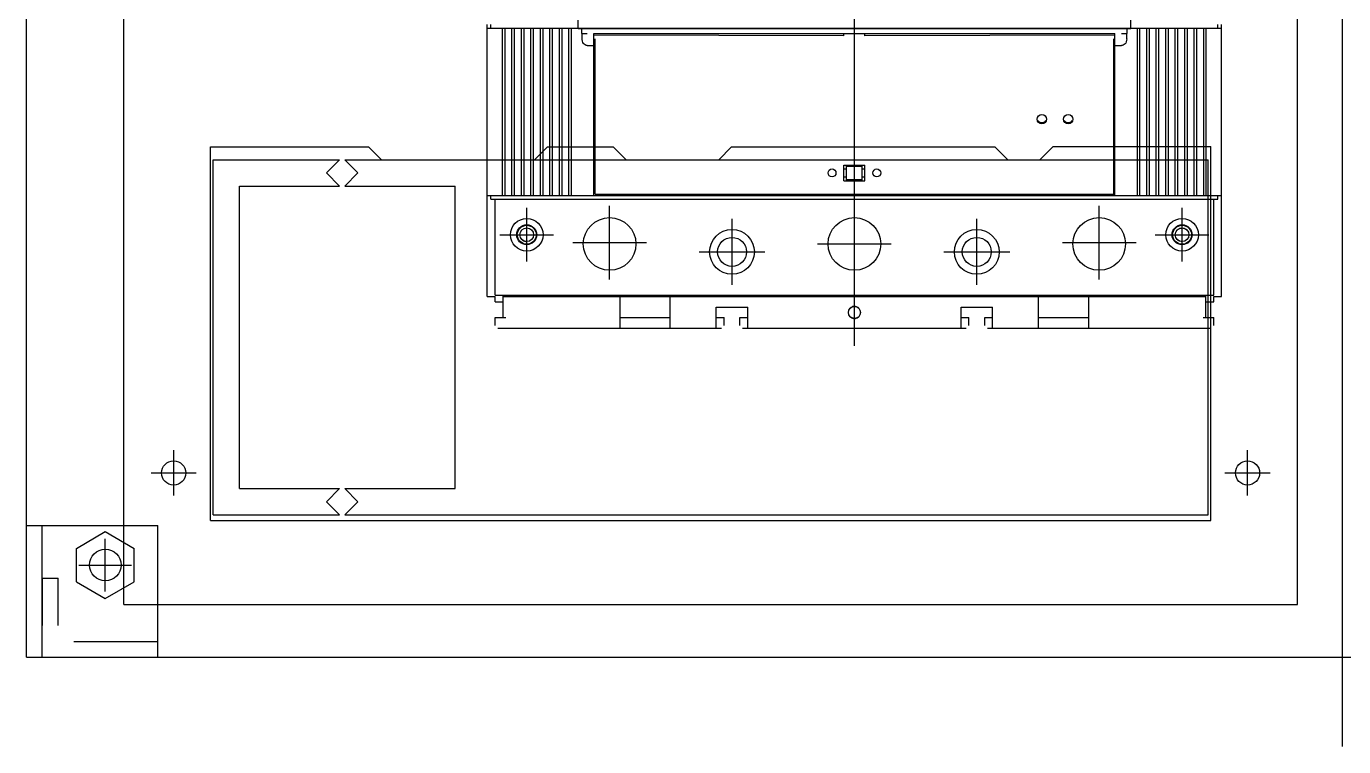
# Model space of a CAD drawing. Header units: metres. Extents: x -260 to 2001, y 2594 to 9590.
# Drawn here: x 1080.3 to 1330.6, y 4166.8 to 4303.6 of the extents above; entities that cross this region are included whole.
import ezdxf

# ---------------------------------------------------------------- set-up
doc = ezdxf.new("R2010")
doc.units = ezdxf.units.M

# ---------------------------------------------------------------- blocks, each defined once
blk = doc.blocks.new('ABB-TR_T5_3')
for p, q in [((265.89, 0), (265.89, 363.64)), ((34.38, 27), (34.38, 337)), ((257.38, 27), (257.38, 337)), ((15.89, 41.99), (15.89, 321.99)), ((173.2, 76.15), (173.2, 291.05)), ((120.7, 136.49), (120.7, 137.99)), ((225.7, 136.49), (225.7, 137.99)), ((103.45, 136.49), (103.45, 137.19)), ((103.45, 136.49), (106.35, 136.49)), ((103.45, 104.69), (103.45, 136.49)), ((104.15, 136.49), (104.15, 137.19)), ((106.35, 136.49), (106.85, 136.49)), ((106.35, 104.69), (106.35, 136.49)), ((106.85, 104.69), (106.85, 136.49)), ((106.85, 136.49), (108.15, 136.49)), ((108.15, 136.49), (108.65, 136.49)), ((108.15, 104.69), (108.15, 136.49)), ((108.65, 104.69), (108.65, 136.49)), ((108.65, 136.49), (109.95, 136.49)), ((109.95, 136.49), (110.45, 136.49)), ((109.95, 104.69), (109.95, 136.49)), ((110.45, 104.69), (110.45, 136.49)), ((110.45, 136.49), (111.75, 136.49)), ((111.75, 136.49), (112.25, 136.49)), ((111.75, 104.69), (111.75, 136.49)), ((112.25, 104.69), (112.25, 136.49)), ((112.25, 136.49), (113.55, 136.49)), ((113.55, 136.49), (114.05, 136.49)), ((113.55, 104.69), (113.55, 136.49)), ((114.05, 104.69), (114.05, 136.49)), ((114.05, 136.49), (115.35, 136.49)), ((115.35, 136.49), (115.85, 136.49)), ((115.35, 104.69), (115.35, 136.49)), ((115.85, 104.69), (115.85, 136.49)), ((115.85, 136.49), (117.15, 136.49)), ((117.15, 136.49), (117.65, 136.49)), ((117.15, 104.69), (117.15, 136.49)), ((117.65, 104.69), (117.65, 136.49)), ((117.65, 136.49), (118.95, 136.49)), ((118.95, 136.49), (119.45, 136.49)), ((118.95, 104.69), (118.95, 136.49)), ((119.45, 104.69), (119.45, 136.49)), ((119.45, 136.49), (120.45, 136.49)), ((120.45, 136.49), (120.7, 136.49)), ((120.7, 136.44), (120.7, 137.44)), ((120.7, 136.49), (123.7, 136.49)), ((120.7, 136.44), (121.7, 136.44)), ((121.4, 135.49), (121.4, 136.49)), ((121.4, 135.49), (122.45, 135.49)), ((121.48, 134.49), (121.48, 135.49)), ((121.7, 136.44), (123.7, 136.44)), ((123.7, 136.49), (222.7, 136.49)), ((123.7, 136.44), (222.7, 136.44)), ((123.7, 134.49), (123.7, 135.49)), ((123.7, 135.49), (222.7, 135.49)), ((123.7, 135.23), (171.2, 135.12)), ((171.2, 135.02), (171.2, 135.49)), ((175.2, 135.02), (175.2, 135.49)), ((175.2, 135.12), (222.7, 135.23)), ((222.7, 136.49), (225.7, 136.49)), ((222.7, 136.44), (224.7, 136.44)), ((222.7, 134.49), (222.7, 135.49)), ((223.95, 135.49), (225, 135.49)), ((224.7, 136.44), (225.7, 136.44)), ((224.92, 134.49), (224.92, 135.49)), ((225, 135.49), (225, 136.49)), ((225.7, 136.44), (225.7, 137.44)), ((225.7, 136.49), (225.95, 136.49)), ((225.95, 136.49), (226.95, 136.49)), ((226.95, 136.49), (227.45, 136.49)), ((226.95, 104.69), (226.95, 136.49)), ((227.45, 104.69), (227.45, 136.49)), ((227.45, 136.49), (228.75, 136.49)), ((228.75, 136.49), (229.25, 136.49)), ((228.75, 104.69), (228.75, 136.49)), ((229.25, 104.69), (229.25, 136.49)), ((229.25, 136.49), (230.55, 136.49)), ((230.55, 136.49), (231.05, 136.49)), ((230.55, 104.69), (230.55, 136.49)), ((231.05, 104.69), (231.05, 136.49)), ((231.05, 136.49), (232.35, 136.49)), ((232.35, 136.49), (232.85, 136.49)), ((232.35, 104.69), (232.35, 136.49)), ((232.85, 104.69), (232.85, 136.49)), ((232.85, 136.49), (234.15, 136.49)), ((234.15, 136.49), (234.65, 136.49)), ((234.15, 104.69), (234.15, 136.49)), ((234.65, 104.69), (234.65, 136.49)), ((234.65, 136.49), (235.95, 136.49)), ((235.95, 136.49), (236.45, 136.49)), ((235.95, 104.69), (235.95, 136.49)), ((236.45, 104.69), (236.45, 136.49)), ((236.45, 136.49), (237.75, 136.49)), ((237.75, 136.49), (238.25, 136.49)), ((237.75, 104.69), (237.75, 136.49)), ((238.25, 104.69), (238.25, 136.49)), ((238.25, 136.49), (239.55, 136.49)), ((239.55, 136.49), (240.05, 136.49)), ((239.55, 104.69), (239.55, 136.49)), ((240.05, 136.49), (242.95, 136.49)), ((240.05, 104.69), (240.05, 136.49)), ((242.25, 136.49), (242.25, 137.19)), ((242.95, 136.49), (242.95, 137.19)), ((242.95, 104.69), (242.95, 136.49)), ((122.45, 133.19), (123.7, 133.19)), ((123.7, 133.19), (123.7, 134.49)), ((123.7, 133.82), (123.95, 133.85)), ((123.7, 104.69), (123.7, 133.19)), ((123.95, 104.94), (123.95, 134.49)), ((222.45, 104.94), (222.45, 134.49)), ((222.45, 133.85), (222.7, 133.82)), ((222.7, 133.19), (222.7, 134.49)), ((222.7, 104.69), (222.7, 133.19)), ((222.7, 133.19), (223.95, 133.19)), ((50.88, 113.92), (80.88, 113.92)), ((50.88, 42.98), (50.88, 113.92)), ((80.88, 113.92), (83.35, 111.46)), ((112.42, 111.46), (114.88, 113.92)), ((114.88, 113.92), (127.38, 113.92)), ((127.38, 113.92), (129.85, 111.46)), ((147.42, 111.46), (149.88, 113.92)), ((149.88, 113.92), (199.89, 113.92)), ((199.89, 113.92), (202.35, 111.46)), ((208.42, 111.46), (210.94, 113.98)), ((210.94, 113.98), (240.88, 113.98)), ((240.88, 42.98), (240.88, 113.98)), ((51.38, 111.5), (75.38, 111.5)), ((51.38, 44.01), (51.38, 111.5)), ((72.88, 109), (75.38, 111.5)), ((76.38, 111.5), (240.38, 111.5)), ((76.38, 111.5), (78.88, 109)), ((83.35, 111.46), (112.42, 111.46)), ((129.85, 111.46), (147.42, 111.46)), ((171.2, 107.49), (171.2, 110.49)), ((171.2, 110.49), (175.2, 110.49)), ((171.7, 110.24), (171.7, 110.49)), ((171.7, 109.74), (171.7, 110.24)), ((171.7, 110.24), (174.7, 110.24)), ((174.7, 110.24), (174.7, 110.49)), ((174.7, 109.74), (174.7, 110.24)), ((175.2, 107.49), (175.2, 110.49)), ((202.35, 111.46), (208.42, 111.46)), ((240.38, 44.01), (240.38, 111.5)), ((72.88, 109), (75.38, 106.5)), ((76.38, 106.5), (78.88, 109)), ((171.2, 109.74), (171.7, 109.74)), ((171.2, 108.24), (171.7, 108.24)), ((171.7, 108.24), (171.7, 109.74)), ((171.7, 107.74), (171.7, 108.24)), ((171.7, 107.49), (171.7, 107.74)), ((171.7, 107.74), (174.7, 107.74)), ((174.7, 109.74), (175.2, 109.74)), ((174.7, 108.24), (174.7, 109.74)), ((174.7, 107.74), (174.7, 108.24)), ((174.7, 108.24), (175.2, 108.24)), ((174.7, 107.49), (174.7, 107.74)), ((56.38, 49.01), (56.38, 106.5)), ((56.38, 106.5), (75.38, 106.5)), ((76.38, 106.5), (97.38, 106.5)), ((97.38, 49.01), (97.38, 106.5)), ((171.2, 107.49), (175.2, 107.49)), ((103.45, 104.69), (106.35, 104.69)), ((103.45, 85.49), (103.45, 104.69)), ((104.15, 103.99), (104.15, 104.69)), ((104.15, 103.99), (106.45, 103.99)), ((104.95, 85.74), (104.95, 103.99)), ((106.35, 104.69), (106.85, 104.69)), ((106.45, 103.99), (239.95, 103.99)), ((106.85, 104.69), (108.15, 104.69)), ((108.15, 104.69), (108.65, 104.69)), ((108.65, 104.69), (109.95, 104.69)), ((109.95, 104.69), (110.45, 104.69)), ((110.45, 104.69), (111.75, 104.69)), ((111.75, 104.69), (112.25, 104.69)), ((112.25, 104.69), (113.55, 104.69)), ((113.55, 104.69), (114.05, 104.69)), ((114.05, 104.69), (115.35, 104.69)), ((115.35, 104.69), (115.85, 104.69)), ((115.85, 104.69), (117.15, 104.69)), ((117.15, 104.69), (117.65, 104.69)), ((117.65, 104.69), (118.95, 104.69)), ((118.95, 104.69), (119.45, 104.69)), ((119.45, 104.69), (123.7, 104.69)), ((123.7, 104.69), (222.7, 104.69)), ((123.95, 104.94), (222.45, 104.94)), ((126.7, 88.74), (126.7, 102.74)), ((137.7, 104.69), (137.7, 104.94)), ((138.45, 104.69), (138.45, 104.94)), ((142.95, 104.69), (142.95, 104.94)), ((143.7, 104.69), (143.7, 104.94)), ((202.7, 104.69), (202.7, 104.94)), ((203.45, 104.69), (203.45, 104.94)), ((207.95, 104.69), (207.95, 104.94)), ((208.7, 104.69), (208.7, 104.94)), ((219.7, 88.74), (219.7, 102.74)), ((222.7, 104.69), (226.95, 104.69)), ((226.95, 104.69), (227.45, 104.69)), ((227.45, 104.69), (228.75, 104.69)), ((228.75, 104.69), (229.25, 104.69)), ((229.25, 104.69), (230.55, 104.69)), ((230.55, 104.69), (231.05, 104.69)), ((231.05, 104.69), (232.35, 104.69)), ((232.35, 104.69), (232.85, 104.69)), ((232.85, 104.69), (234.15, 104.69)), ((234.15, 104.69), (234.65, 104.69)), ((234.65, 104.69), (235.95, 104.69)), ((235.95, 104.69), (236.45, 104.69)), ((236.45, 104.69), (237.75, 104.69)), ((237.75, 104.69), (238.25, 104.69)), ((238.25, 104.69), (239.55, 104.69)), ((239.55, 104.69), (240.05, 104.69)), ((239.95, 103.99), (242.25, 103.99)), ((240.05, 104.69), (242.95, 104.69)), ((241.45, 85.74), (241.45, 103.99)), ((242.25, 103.99), (242.25, 104.69)), ((242.95, 85.49), (242.95, 104.69)), ((110.95, 92.14), (110.95, 102.34)), ((149.95, 87.74), (149.95, 100.24)), ((173.2, 88.49), (173.2, 102.49)), ((196.45, 87.74), (196.45, 100.24)), ((235.45, 92.14), (235.45, 102.34)), ((105.85, 97.24), (116.05, 97.24)), ((119.7, 95.74), (133.7, 95.74)), ((166.2, 95.49), (180.2, 95.49)), ((212.7, 95.74), (226.7, 95.74)), ((230.35, 97.24), (240.55, 97.24)), ((143.7, 93.99), (156.2, 93.99)), ((190.2, 93.99), (202.7, 93.99)), ((103.45, 85.49), (104.95, 85.49)), ((104.95, 85.74), (105.95, 85.74)), ((104.95, 84.49), (104.95, 85.49)), ((105.95, 85.74), (106.2, 85.74)), ((106.2, 85.74), (240.2, 85.74)), ((106.45, 85.49), (106.45, 85.74)), ((106.45, 85.49), (106.95, 85.49)), ((106.45, 81.49), (106.45, 85.49)), ((106.95, 85.49), (128.7, 85.49)), ((128.7, 85.49), (138.2, 85.49)), ((128.7, 80.49), (128.7, 85.49)), ((138.2, 85.49), (208.2, 85.49)), ((138.2, 80.49), (138.2, 85.49)), ((208.2, 85.49), (217.7, 85.49)), ((208.2, 80.49), (208.2, 85.49)), ((217.7, 85.49), (239.45, 85.49)), ((217.7, 80.49), (217.7, 85.49)), ((239.45, 85.49), (239.95, 85.49)), ((239.95, 85.49), (239.95, 85.74)), ((239.95, 81.49), (239.95, 85.49)), ((240.2, 85.74), (240.45, 85.74)), ((240.45, 85.74), (241.45, 85.74)), ((241.45, 85.49), (242.95, 85.49)), ((241.45, 84.49), (241.45, 85.49)), ((104.95, 84.49), (106.45, 84.49)), ((146.95, 80.49), (146.95, 83.49)), ((146.95, 83.49), (152.95, 83.49)), ((152.95, 80.49), (152.95, 83.49)), ((193.45, 80.49), (193.45, 83.49)), ((193.45, 83.49), (199.45, 83.49)), ((199.45, 80.49), (199.45, 83.49)), ((239.95, 84.49), (241.45, 84.49)), ((104.95, 80.49), (104.95, 81.49)), ((104.95, 81.49), (105.45, 81.49)), ((104.95, 79.99), (104.95, 80.49)), ((105.45, 81.49), (106.95, 81.49)), ((128.7, 81.49), (138.2, 81.49)), ((128.7, 79.49), (128.7, 80.49)), ((138.2, 79.49), (138.2, 80.49)), ((146.95, 81.49), (148.45, 81.49)), ((146.95, 79.49), (146.95, 80.49)), ((148.45, 79.99), (148.45, 81.49)), ((151.45, 81.49), (152.95, 81.49)), ((151.45, 79.99), (151.45, 81.49)), ((152.95, 79.49), (152.95, 80.49)), ((193.45, 81.49), (194.95, 81.49)), ((193.45, 79.49), (193.45, 80.49)), ((194.95, 79.99), (194.95, 81.49)), ((197.95, 81.49), (199.45, 81.49)), ((197.95, 79.99), (197.95, 81.49)), ((199.45, 79.49), (199.45, 80.49)), ((208.2, 81.49), (217.7, 81.49)), ((208.2, 79.49), (208.2, 80.49)), ((217.7, 79.49), (217.7, 80.49)), ((239.45, 81.49), (240.95, 81.49)), ((240.95, 81.49), (241.45, 81.49)), ((241.45, 80.49), (241.45, 81.49)), ((241.45, 79.99), (241.45, 80.49)), ((105.45, 79.49), (128.7, 79.49)), ((128.7, 79.49), (138.2, 79.49)), ((138.2, 79.49), (146.95, 79.49)), ((146.95, 79.49), (147.95, 79.49)), ((151.95, 79.49), (152.95, 79.49)), ((152.95, 79.49), (193.45, 79.49)), ((193.45, 79.49), (194.45, 79.49)), ((198.45, 79.49), (199.45, 79.49)), ((199.45, 79.49), (208.2, 79.49)), ((208.2, 79.49), (217.7, 79.49)), ((217.7, 79.49), (240.95, 79.49)), ((43.88, 47.7), (43.88, 56.3)), ((247.88, 47.7), (247.88, 56.3)), ((39.58, 52), (48.18, 52)), ((243.58, 52), (252.18, 52)), ((56.38, 49.01), (75.38, 49.01)), ((72.88, 46.51), (75.38, 49.01)), ((76.38, 49.01), (78.88, 46.51)), ((76.38, 49.01), (97.38, 49.01)), ((72.88, 46.51), (75.38, 44.01)), ((76.38, 44.01), (78.88, 46.51)), ((50.88, 42.98), (240.88, 42.98)), ((51.38, 44.01), (75.38, 44.01)), ((76.38, 44.01), (240.38, 44.01)), ((15.89, 41.99), (21.89, 41.99)), ((15.89, 16.99), (15.89, 41.99)), ((18.89, 16.99), (18.89, 41.99)), ((21.89, 41.99), (40.89, 41.99)), ((25.39, 37.66), (30.89, 40.84)), ((30.89, 40.84), (36.39, 37.66)), ((40.89, 22.99), (40.89, 41.99)), ((25.39, 31.31), (25.39, 37.66)), ((30.89, 29.49), (30.89, 39.49)), ((36.39, 31.31), (36.39, 37.66)), ((25.89, 34.49), (35.89, 34.49)), ((18.94, 31.99), (21.94, 31.99)), ((18.94, 22.99), (18.94, 31.99)), ((21.94, 22.99), (21.94, 31.99)), ((25.39, 31.31), (30.89, 28.13)), ((30.89, 28.13), (36.39, 31.31)), ((34.38, 27), (257.38, 27)), ((40.89, 16.99), (40.89, 22.99)), ((24.94, 19.99), (40.89, 19.99)), ((15.89, 16.99), (18.89, 16.99)), ((18.89, 16.99), (21.89, 16.99)), ((21.89, 16.99), (24.94, 16.99)), ((24.94, 16.99), (40.89, 16.99)), ((40.89, 16.99), (490.89, 16.99))]:
    blk.add_line(p, q)
for points in [[(122.45, 133.19), (122.23, 133.22), (122.03, 133.3), (121.86, 133.42), (121.72, 133.57), (121.62, 133.74), (121.52, 134.04), (121.49, 134.34), (121.48, 134.49)], [(224.92, 134.49), (224.9, 134.19), (224.84, 133.88), (224.73, 133.65), (224.61, 133.49), (224.47, 133.36), (224.28, 133.25), (224.07, 133.19), (223.95, 133.19)], [(208.03, 119), (208.04, 118.97)], [(208.18, 118.8), (208.29, 118.71), (208.41, 118.63), (208.54, 118.58), (208.68, 118.55), (208.82, 118.54)], [(208.82, 118.54), (209, 118.55), (209.18, 118.61), (209.34, 118.71), (209.48, 118.83), (209.59, 118.98)], [(213.03, 119), (213.04, 118.97)], [(213.18, 118.8), (213.29, 118.71), (213.41, 118.63), (213.54, 118.58), (213.68, 118.55), (213.82, 118.54)], [(213.82, 118.54), (214, 118.55), (214.18, 118.61), (214.34, 118.71), (214.48, 118.83), (214.59, 118.98)], [(234.53, 98.15), (234.68, 98.29), (234.86, 98.39), (235.05, 98.47), (235.25, 98.52), (235.45, 98.54)], [(235.45, 98.54), (235.65, 98.52), (235.85, 98.47), (236.04, 98.39), (236.22, 98.29), (236.37, 98.15)], [(110.03, 96.32), (110.18, 96.18), (110.36, 96.08), (110.55, 96), (110.75, 95.95), (110.95, 95.94)], [(235.45, 95.94), (235.25, 95.95), (235.05, 96), (234.86, 96.08), (234.68, 96.18), (234.53, 96.32)], [(173.2, 83.64), (173.02, 83.62), (172.84, 83.58), (172.68, 83.51), (172.52, 83.41), (172.38, 83.3)], [(174.04, 83.27), (173.9, 83.4), (173.74, 83.5), (173.57, 83.57), (173.39, 83.62), (173.2, 83.64)], [(172.36, 81.7), (172.5, 81.57), (172.66, 81.47), (172.83, 81.4), (173.01, 81.35), (173.2, 81.34)], [(173.2, 81.34), (173.38, 81.35), (173.56, 81.39), (173.72, 81.46), (173.88, 81.56), (174.02, 81.67)]]:
    blk.add_lwpolyline(points)
for centre, radius in [((208.82, 119.19), 0.9), ((213.82, 119.19), 0.9), ((168.95, 108.99), 0.75), ((177.45, 108.99), 0.75), ((110.95, 97.24), 3.1), ((126.7, 95.49), 5), ((173.2, 95.49), 5), ((219.7, 95.49), 5), ((235.45, 97.24), 3.1), ((110.95, 97.24), 1.9), ((110.95, 97.24), 1.8), ((110.95, 97.24), 1.3), ((149.95, 93.99), 4.25), ((196.45, 93.99), 4.25), ((235.45, 97.24), 1.9), ((235.45, 97.24), 1.8), ((235.45, 97.24), 1.3), ((149.95, 93.99), 2.75), ((196.45, 93.99), 2.75), ((173.2, 82.49), 1.15), ((43.88, 52), 2.3), ((247.88, 52), 2.3), ((30.89, 34.49), 3)]:
    blk.add_circle(centre, radius)

msp = doc.modelspace()

# ---------------------------------------------------------------- block references
msp.add_blockref('ABB-TR_T5_3', (1064.44, 4166.81))

doc.saveas('drawing.dxf')
